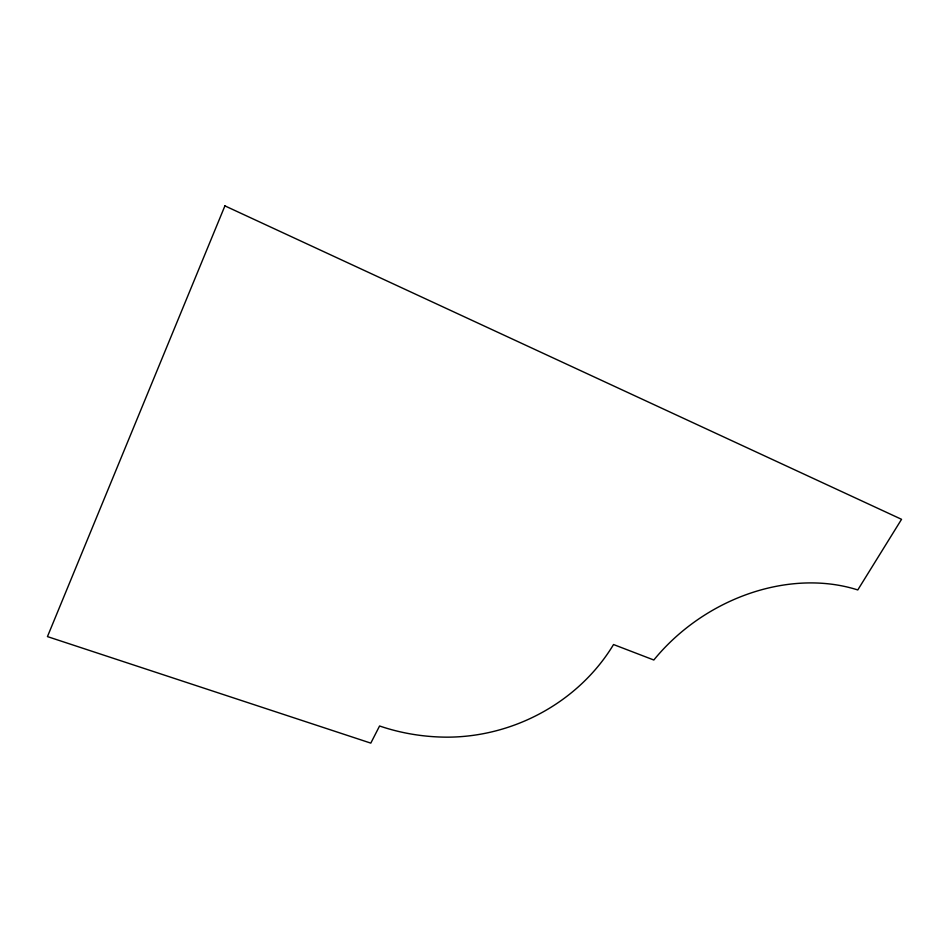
<?xml version="1.0" encoding="UTF-8"?>
<svg xmlns="http://www.w3.org/2000/svg" width="949" height="949" viewBox="0 0 949 949"><rect width="100%" height="100%" fill="white"/><g stroke="black" fill="none" stroke-linecap="round" stroke-linejoin="round"><path stroke-width="1.42" d="M224.913 205.874L47.45 636.601L370.798 743.126L379.576 725.985A210.642 191.247 -23.3 0 0 446.469 737.159A180.12 161.994 -22.1 0 0 613.54 644.537L653.825 660.006A172.635 137.427 -33.1 0 1 857.777 589.946L901.55 519.317L224.913 205.874"/></g></svg>
